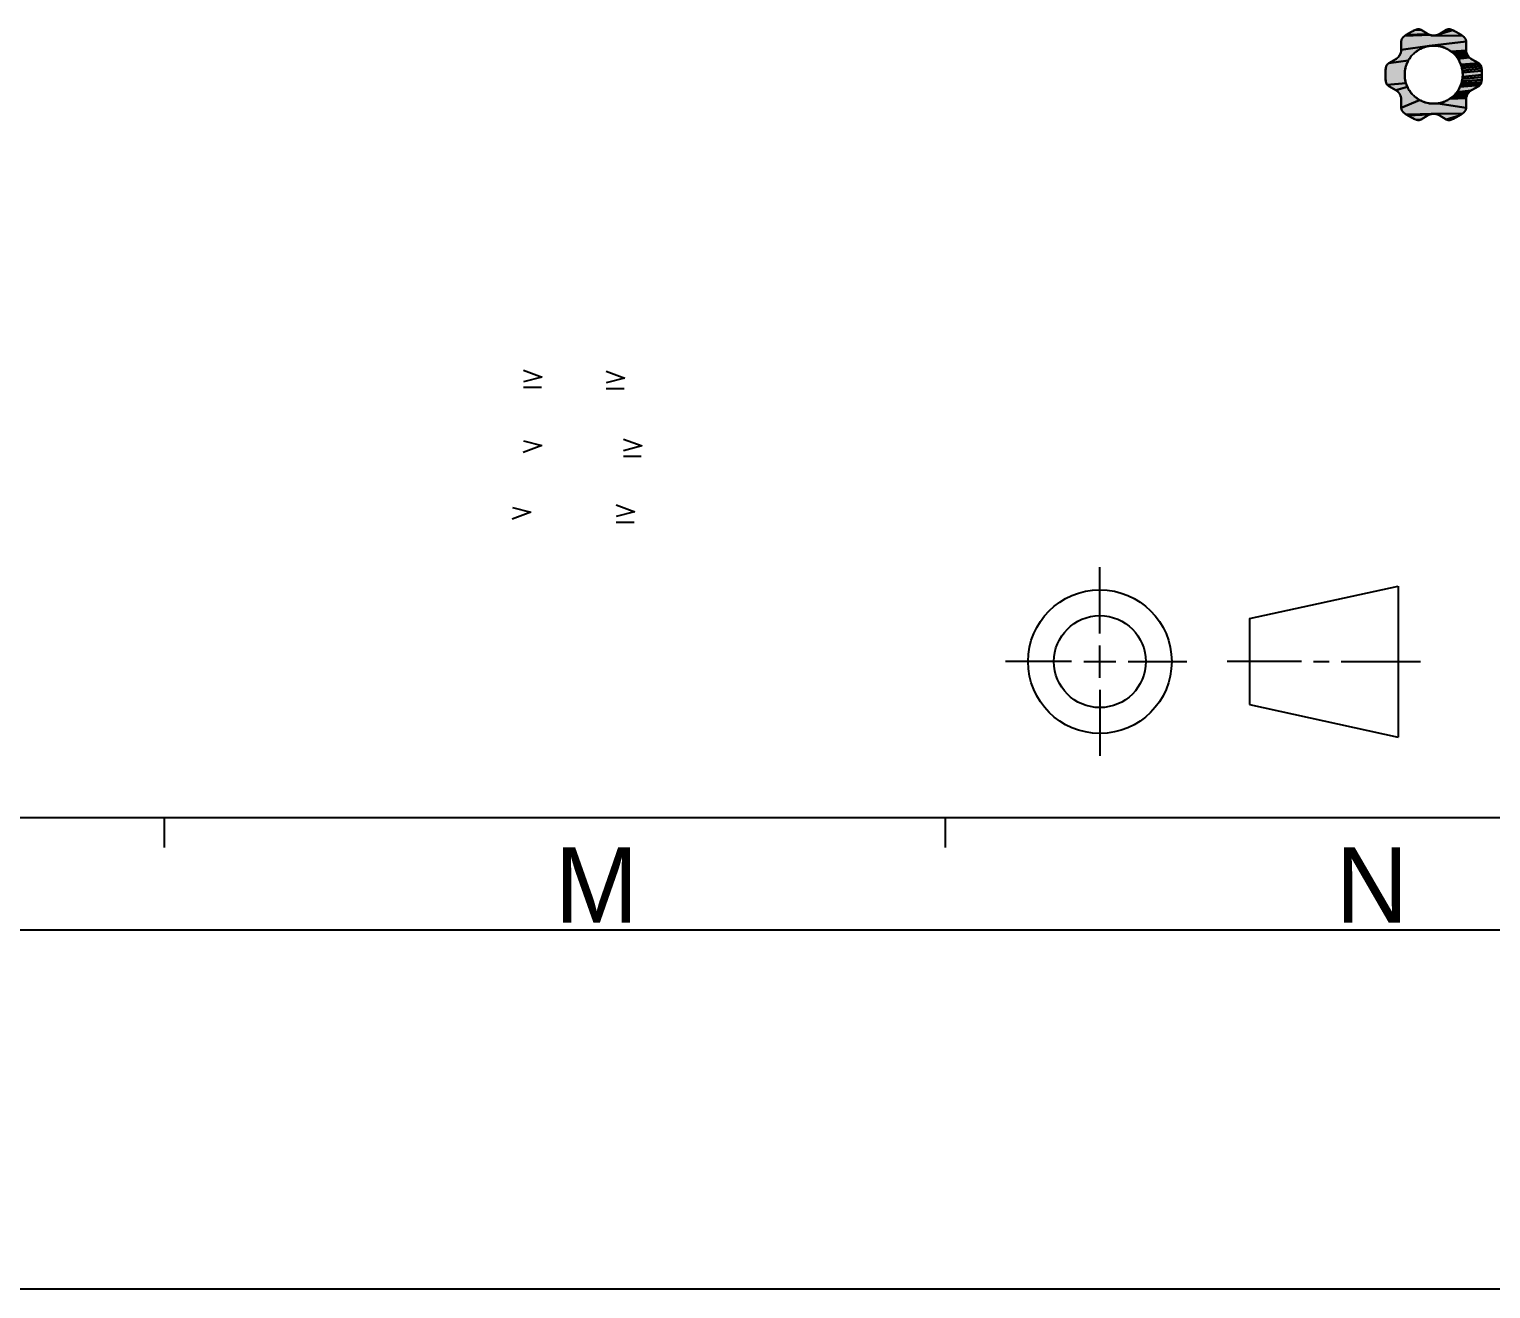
# Model space of a CAD drawing. Header units: millimetres. Extents: x 0 to 841, y 0 to 594.
# Drawn here: x 640.9 to 738.2, y 0 to 83.9 of the extents above; entities that cross this region are included whole.
import ezdxf

# ---------------------------------------------------------------- set-up
doc = ezdxf.new("R2010")
doc.units = ezdxf.units.MM
doc.header["$LTSCALE"] = 46.255
doc.layers.get('0').update_dxf_attribs({"linetype": 'CONTINUOUS'})
doc.styles.add('TEXTSTYLE_2', font='txt')

# ---------------------------------------------------------------- blocks, each defined once
blk = doc.blocks.new('SYM301_BL0', base_point=(680.553, 51.625))
at = {"color": 7, "linetype": 'CONTINUOUS'}
for p, q in [((679.933, 52.197), (681.172, 51.735)), ((681.148, 51.735), (679.933, 51.419)), ((679.933, 51.054), (681.124, 51.054))]:
    blk.add_line(p, q, dxfattribs=at)
blk = doc.blocks.new('SYM301_BL1', base_point=(681.039, 56.014))
at = {"color": 7, "linetype": 'CONTINUOUS'}
for p, q in [((680.419, 56.585), (681.659, 56.124)), ((681.634, 56.124), (680.419, 55.808)), ((680.419, 55.443), (681.61, 55.443))]:
    blk.add_line(p, q, dxfattribs=at)
blk = doc.blocks.new('SYM301_BL2', base_point=(679.891, 60.525))
at = {"color": 7, "linetype": 'CONTINUOUS'}
for p, q in [((679.272, 61.096), (680.511, 60.634)), ((680.487, 60.634), (679.272, 60.318)), ((679.272, 59.954), (680.462, 59.954))]:
    blk.add_line(p, q, dxfattribs=at)
blk = doc.blocks.new('SYM301_BL3', base_point=(674.393, 60.602))
at = {"color": 7, "linetype": 'CONTINUOUS'}
for p, q in [((673.774, 61.173), (675.013, 60.711)), ((674.989, 60.711), (673.774, 60.395)), ((673.774, 60.031), (674.964, 60.031))]:
    blk.add_line(p, q, dxfattribs=at)
blk = doc.blocks.new('SYM001_BL4', base_point=(674.357, 56.083))
at = {"color": 7, "linetype": 'CONTINUOUS'}
for p, q in [((673.762, 56.472), (674.977, 56.156)), ((674.977, 56.156), (673.737, 55.694))]:
    blk.add_line(p, q, dxfattribs=at)
blk = doc.blocks.new('SYM001_BL5', base_point=(673.628, 51.636))
at = {"color": 7, "linetype": 'CONTINUOUS'}
for p, q in [((674.248, 51.709), (673.008, 51.248)), ((673.033, 52.025), (674.248, 51.709))]:
    blk.add_line(p, q, dxfattribs=at)

msp = doc.modelspace()

# ---------------------------------------------------------------- hatches: boundary and pattern name
at = {"linetype": 'CONTINUOUS'}
for points in [[(733.535, 83.822), (734.011, 83.548), (732.549, 83.495), (732.653, 83.564), (732.761, 83.629), (732.87, 83.69), (732.983, 83.746), (733.097, 83.799), (733.495, 83.842), (733.515, 83.833)], [(733.323, 83.871), (733.344, 83.872), (733.366, 83.871), (733.388, 83.87), (733.41, 83.867), (733.432, 83.863), (733.453, 83.857), (733.474, 83.85), (733.495, 83.842), (733.097, 83.799), (733.215, 83.846), (733.236, 83.854), (733.257, 83.86), (733.279, 83.865), (733.301, 83.868)], [(736.087, 83.564), (736.192, 83.495), (736.293, 83.422), (734.37, 83.451), (734.417, 83.453), (734.463, 83.457), (734.51, 83.465), (734.555, 83.475), (734.6, 83.489), (734.645, 83.505), (734.688, 83.525), (734.73, 83.548), (735.643, 83.799), (735.758, 83.746), (735.871, 83.69), (735.98, 83.629)], [(735.396, 83.872), (735.418, 83.871), (735.44, 83.868), (735.462, 83.865), (735.484, 83.86), (735.505, 83.854), (735.526, 83.846), (735.643, 83.799), (734.73, 83.548), (735.206, 83.822), (735.226, 83.833), (735.246, 83.842), (735.267, 83.85), (735.288, 83.857), (735.309, 83.863), (735.331, 83.867), (735.353, 83.87), (735.374, 83.871)], [(733.435, 82.536), (733.319, 82.466), (733.208, 82.389), (733.104, 82.304), (733.005, 82.212), (732.913, 82.113), (732.828, 82.008), (732.75, 81.898), (732.681, 81.781), (731.376, 81.61), (731.851, 81.885), (731.889, 81.909), (731.926, 81.935), (731.96, 81.963), (731.993, 81.993), (732.024, 82.025), (732.052, 82.058), (732.079, 82.093), (732.103, 82.13), (732.125, 82.168), (732.145, 82.207), (732.162, 82.247), (732.177, 82.289), (732.189, 82.331), (732.198, 82.375), (732.205, 82.419), (732.209, 82.463), (732.211, 82.509), (734.085, 82.756), (733.947, 82.731), (733.813, 82.696), (733.682, 82.651), (733.556, 82.598)], [(734.37, 83.451), (736.293, 83.422), (736.392, 83.346), (736.409, 83.331), (736.425, 83.316), (736.439, 83.3), (736.453, 83.283), (736.466, 83.265), (736.478, 83.246), (736.489, 83.227), (736.498, 83.207), (736.506, 83.187), (736.513, 83.166), (736.519, 83.145), (736.524, 83.124), (736.527, 83.102), (736.529, 83.08), (736.53, 83.057), (734.085, 82.756), (732.211, 82.509), (732.211, 83.057), (732.212, 83.08), (732.214, 83.102), (732.217, 83.124), (732.221, 83.145), (732.227, 83.166), (732.234, 83.187), (732.243, 83.207), (732.252, 83.227), (732.263, 83.246), (732.275, 83.265), (732.288, 83.283), (732.301, 83.3), (732.316, 83.316), (732.332, 83.331), (732.349, 83.346), (732.448, 83.422), (734.141, 83.489), (734.186, 83.475), (734.231, 83.465), (734.277, 83.457), (734.324, 83.453)], [(734.096, 83.505), (734.141, 83.489), (732.448, 83.422), (732.549, 83.495), (734.011, 83.548), (734.053, 83.525)], [(734.371, 82.777), (734.226, 82.772), (734.085, 82.756), (736.53, 83.057), (736.53, 82.509), (736.531, 82.463), (735.533, 82.389), (735.422, 82.466), (735.306, 82.536), (735.185, 82.598), (735.059, 82.651), (734.928, 82.696), (734.794, 82.731), (734.656, 82.756), (734.515, 82.772)], [(732.619, 81.66), (732.565, 81.534), (732.521, 81.404), (732.486, 81.269), (732.46, 81.131), (732.445, 80.99), (732.439, 80.846), (732.445, 80.702), (732.46, 80.561), (732.486, 80.423), (732.521, 80.288), (731.275, 80.167), (731.261, 80.184), (731.249, 80.202), (731.238, 80.221), (731.228, 80.241), (731.219, 80.261), (731.211, 80.281), (731.204, 80.303), (731.199, 80.324), (731.195, 80.346), (731.183, 80.428), (731.173, 80.51), (731.166, 80.593), (731.16, 80.677), (731.157, 80.761), (731.156, 80.846), (731.157, 80.931), (731.16, 81.015), (731.166, 81.099), (731.173, 81.182), (731.183, 81.264), (731.195, 81.346), (731.199, 81.368), (731.204, 81.39), (731.211, 81.411), (731.219, 81.431), (731.228, 81.451), (731.238, 81.471), (731.249, 81.49), (731.261, 81.508), (731.275, 81.525), (731.289, 81.542), (731.305, 81.557), (731.321, 81.572), (731.338, 81.586), (731.356, 81.599), (731.376, 81.61), (732.681, 81.781)], [(736.536, 82.419), (736.543, 82.375), (735.637, 82.304), (735.533, 82.389), (736.531, 82.463)], [(736.552, 82.331), (736.564, 82.289), (735.736, 82.212), (735.637, 82.304), (736.543, 82.375)], [(736.579, 82.247), (736.596, 82.207), (735.828, 82.113), (735.736, 82.212), (736.564, 82.289)], [(736.638, 82.13), (736.662, 82.093), (735.913, 82.008), (735.828, 82.113), (736.596, 82.207), (736.616, 82.168)], [(736.717, 82.025), (736.748, 81.993), (735.991, 81.898), (735.913, 82.008), (736.662, 82.093), (736.688, 82.058)], [(736.852, 81.909), (736.89, 81.885), (737.366, 81.61), (736.175, 81.534), (736.122, 81.66), (736.06, 81.781), (735.991, 81.898), (736.748, 81.993), (736.78, 81.963), (736.815, 81.935)], [(737.452, 81.542), (737.466, 81.525), (736.22, 81.404), (736.175, 81.534), (737.366, 81.61), (737.385, 81.599), (737.403, 81.586), (737.42, 81.572), (737.436, 81.557)], [(737.53, 81.411), (737.537, 81.39), (736.255, 81.269), (736.22, 81.404), (737.466, 81.525), (737.48, 81.508), (737.492, 81.49), (737.503, 81.471), (737.513, 81.451), (737.522, 81.431)], [(737.546, 81.346), (737.558, 81.264), (736.281, 81.131), (736.255, 81.269), (737.537, 81.39), (737.542, 81.368)], [(737.568, 81.182), (737.575, 81.099), (736.296, 80.99), (736.281, 81.131), (737.558, 81.264)], [(737.584, 80.761), (737.581, 80.677), (736.281, 80.561), (736.296, 80.702), (737.585, 80.846)], [(737.581, 81.015), (737.584, 80.931), (737.585, 80.846), (736.296, 80.702), (736.302, 80.846), (736.296, 80.99), (737.575, 81.099)], [(732.521, 80.288), (732.565, 80.158), (732.619, 80.032), (731.851, 79.807), (731.376, 80.082), (731.356, 80.093), (731.338, 80.106), (731.321, 80.12), (731.305, 80.135), (731.289, 80.15), (731.275, 80.167)], [(732.681, 79.911), (732.75, 79.794), (732.828, 79.684), (732.913, 79.579), (733.005, 79.48), (733.104, 79.388), (733.208, 79.304), (733.319, 79.226), (733.435, 79.156), (732.211, 78.635), (732.211, 79.184), (732.209, 79.232), (732.205, 79.279), (732.197, 79.326), (732.186, 79.371), (732.172, 79.416), (732.156, 79.46), (732.136, 79.502), (732.114, 79.544), (732.09, 79.583), (732.063, 79.621), (732.033, 79.657), (732.001, 79.692), (731.967, 79.724), (731.93, 79.754), (731.892, 79.782), (731.851, 79.807), (732.619, 80.032)], [(737.366, 80.082), (736.89, 79.807), (736.849, 79.782), (735.913, 79.684), (735.991, 79.794), (736.06, 79.911), (736.122, 80.032), (737.452, 80.15), (737.436, 80.135), (737.42, 80.12), (737.403, 80.106), (737.385, 80.093)], [(737.466, 80.167), (737.452, 80.15), (736.122, 80.032), (736.175, 80.158), (737.53, 80.281), (737.522, 80.261), (737.513, 80.241), (737.503, 80.221), (737.492, 80.202), (737.48, 80.184)], [(737.537, 80.303), (737.53, 80.281), (736.175, 80.158), (736.22, 80.288), (737.546, 80.346), (737.542, 80.324)], [(737.558, 80.428), (737.546, 80.346), (736.22, 80.288), (736.255, 80.423), (737.568, 80.51)], [(737.575, 80.593), (737.568, 80.51), (736.255, 80.423), (736.281, 80.561), (737.581, 80.677)], [(734.371, 78.915), (734.515, 78.92), (734.656, 78.936), (736.53, 78.635), (736.529, 78.613), (736.527, 78.59), (736.524, 78.569), (736.519, 78.547), (736.513, 78.526), (736.506, 78.505), (736.498, 78.485), (736.489, 78.465), (736.478, 78.446), (736.466, 78.427), (736.453, 78.41), (736.439, 78.393), (736.425, 78.376), (736.409, 78.361), (736.392, 78.346), (736.293, 78.27), (734.51, 78.227), (734.463, 78.235), (734.417, 78.24), (734.37, 78.241), (732.549, 78.197), (732.448, 78.27), (732.349, 78.346), (732.332, 78.361), (732.316, 78.376), (732.301, 78.393), (732.288, 78.41), (732.275, 78.427), (732.263, 78.446), (732.252, 78.465), (732.243, 78.485), (732.234, 78.505), (732.227, 78.526), (732.221, 78.547), (732.217, 78.569), (732.214, 78.59), (732.212, 78.613), (732.211, 78.635), (733.435, 79.156), (733.556, 79.094), (733.682, 79.041), (733.813, 78.996), (733.947, 78.961), (734.085, 78.936), (734.226, 78.92)], [(736.532, 79.232), (736.53, 79.184), (736.53, 78.635), (734.656, 78.936), (734.794, 78.961), (734.928, 78.996), (735.059, 79.041), (735.185, 79.094), (735.306, 79.156), (735.422, 79.226), (736.536, 79.279)], [(736.544, 79.326), (736.536, 79.279), (735.422, 79.226), (735.533, 79.304), (736.555, 79.371)], [(736.569, 79.416), (736.555, 79.371), (735.533, 79.304), (735.637, 79.388), (736.585, 79.46)], [(736.604, 79.502), (736.585, 79.46), (735.637, 79.388), (735.736, 79.48), (736.626, 79.544)], [(736.651, 79.583), (736.626, 79.544), (735.736, 79.48), (735.828, 79.579), (736.708, 79.657), (736.678, 79.621)], [(736.74, 79.692), (736.708, 79.657), (735.828, 79.579), (735.913, 79.684), (736.849, 79.782), (736.811, 79.754), (736.774, 79.724)], [(734.141, 78.203), (734.096, 78.187), (732.653, 78.128), (732.549, 78.197), (734.37, 78.241), (734.324, 78.24), (734.277, 78.235), (734.231, 78.227), (734.186, 78.217)], [(734.011, 78.145), (733.535, 77.87), (733.215, 77.846), (733.097, 77.893), (732.983, 77.946), (732.87, 78.002), (732.761, 78.063), (732.653, 78.128), (734.096, 78.187), (734.053, 78.167)], [(733.495, 77.85), (733.474, 77.842), (733.453, 77.835), (733.432, 77.829), (733.41, 77.825), (733.388, 77.822), (733.366, 77.821), (733.344, 77.82), (733.323, 77.821), (733.301, 77.824), (733.279, 77.827), (733.257, 77.832), (733.236, 77.838), (733.215, 77.846), (733.535, 77.87), (733.515, 77.859)], [(734.51, 78.227), (736.293, 78.27), (736.192, 78.197), (736.087, 78.128), (735.206, 77.87), (734.73, 78.145), (734.688, 78.167), (734.645, 78.187), (734.6, 78.203), (734.555, 78.217)], [(735.643, 77.893), (735.526, 77.846), (735.505, 77.838), (735.484, 77.832), (735.462, 77.827), (735.44, 77.824), (735.418, 77.821), (735.396, 77.82), (735.374, 77.821), (735.353, 77.822), (735.331, 77.825), (735.309, 77.829), (735.288, 77.835), (735.267, 77.842), (735.246, 77.85), (735.226, 77.859), (735.206, 77.87), (736.087, 78.128), (735.98, 78.063), (735.871, 78.002), (735.758, 77.946)]]:
    msp.add_hatch(color=7, dxfattribs=at).paths.add_polyline_path(points)

# ---------------------------------------------------------------- linework, layer by layer
at = {"color": 7, "linetype": 'CONTINUOUS'}
for p, q in [((734.011, 83.548), (733.535, 83.822)), ((735.206, 83.822), (734.73, 83.548)), ((732.211, 83.057), (732.211, 82.509)), ((736.53, 82.509), (736.53, 83.057)), ((731.851, 81.885), (731.376, 81.61)), ((737.366, 81.61), (736.89, 81.885)), ((731.376, 80.082), (731.851, 79.807)), ((736.89, 79.807), (737.366, 80.082)), ((732.211, 79.184), (732.211, 78.635)), ((736.53, 78.635), (736.53, 79.184)), ((733.535, 77.87), (734.011, 78.145)), ((734.73, 78.145), (735.206, 77.87)), ((712.144, 43.643), (712.144, 48.043)), ((722.116, 44.628), (731.995, 46.785)), ((731.995, 46.785), (731.995, 36.738)), ((722.116, 44.628), (722.116, 38.895)), ((712.144, 40.692), (712.144, 42.831)), ((710.263, 41.762), (705.863, 41.762)), ((711.075, 41.762), (713.214, 41.762)), ((714.025, 41.762), (717.926, 41.762)), ((725.579, 41.762), (720.616, 41.762)), ((726.376, 41.762), (727.405, 41.762)), ((728.202, 41.762), (733.495, 41.762)), ((712.144, 39.88), (712.144, 35.48)), ((722.116, 38.895), (731.995, 36.738)), ((25.842, 31.385), (809.342, 31.385)), ((649.842, 31.385), (649.842, 29.385)), ((701.842, 31.385), (701.842, 29.385)), ((819.342, 23.885), (16.342, 23.885)), ((0, 0), (841, 0))]:
    msp.add_line(p, q, dxfattribs=at)
for points in [[(733.215, 83.846), (733.181, 83.833), (733.147, 83.82), (733.114, 83.806), (733.081, 83.791), (733.048, 83.777), (733.015, 83.762), (732.983, 83.746), (732.95, 83.731), (732.918, 83.715), (732.886, 83.698), (732.854, 83.681), (732.823, 83.664), (732.792, 83.647), (732.761, 83.629), (732.73, 83.611), (732.699, 83.592), (732.669, 83.574), (732.638, 83.555), (732.608, 83.535), (732.579, 83.515), (732.549, 83.495), (732.52, 83.475), (732.491, 83.454), (732.462, 83.433), (732.434, 83.412), (732.405, 83.39), (732.377, 83.368), (732.349, 83.346)], [(733.535, 83.822), (734.011, 83.548), (732.549, 83.495), (732.653, 83.564), (732.761, 83.629), (732.87, 83.69), (732.983, 83.746), (733.097, 83.799), (733.495, 83.842), (733.515, 83.833), (733.535, 83.822)], [(733.323, 83.871), (733.344, 83.872), (733.366, 83.871), (733.388, 83.87), (733.41, 83.867), (733.432, 83.863), (733.453, 83.857), (733.474, 83.85), (733.495, 83.842), (733.097, 83.799), (733.215, 83.846), (733.236, 83.854), (733.257, 83.86), (733.279, 83.865), (733.301, 83.868), (733.323, 83.871)], [(733.535, 83.822), (733.529, 83.826), (733.522, 83.829), (733.516, 83.832), (733.51, 83.835), (733.504, 83.838), (733.497, 83.841), (733.491, 83.844), (733.484, 83.846), (733.478, 83.849), (733.471, 83.851), (733.465, 83.853), (733.458, 83.855), (733.452, 83.857), (733.445, 83.859), (733.438, 83.861), (733.432, 83.863), (733.425, 83.864), (733.418, 83.865), (733.411, 83.867), (733.405, 83.868), (733.398, 83.869), (733.391, 83.869), (733.384, 83.87), (733.377, 83.871), (733.371, 83.871), (733.364, 83.871), (733.357, 83.872), (733.35, 83.872), (733.343, 83.872), (733.336, 83.871), (733.329, 83.871), (733.323, 83.871), (733.316, 83.87), (733.309, 83.869), (733.302, 83.869), (733.295, 83.868), (733.288, 83.867), (733.282, 83.865), (733.275, 83.864), (733.268, 83.863), (733.261, 83.861), (733.254, 83.859), (733.248, 83.858), (733.241, 83.856), (733.234, 83.853), (733.228, 83.851), (733.221, 83.849), (733.215, 83.846)], [(736.087, 83.564), (736.192, 83.495), (736.293, 83.422), (734.37, 83.451), (734.417, 83.453), (734.463, 83.457), (734.51, 83.465), (734.555, 83.475), (734.6, 83.489), (734.645, 83.505), (734.688, 83.525), (734.73, 83.548), (735.643, 83.799), (735.758, 83.746), (735.871, 83.69), (735.98, 83.629), (736.087, 83.564)], [(735.396, 83.872), (735.418, 83.871), (735.44, 83.868), (735.462, 83.865), (735.484, 83.86), (735.505, 83.854), (735.526, 83.846), (735.643, 83.799), (734.73, 83.548), (735.206, 83.822), (735.226, 83.833), (735.246, 83.842), (735.267, 83.85), (735.288, 83.857), (735.309, 83.863), (735.331, 83.867), (735.353, 83.87), (735.374, 83.871), (735.396, 83.872)], [(735.526, 83.846), (735.52, 83.849), (735.513, 83.851), (735.506, 83.853), (735.5, 83.856), (735.493, 83.858), (735.486, 83.859), (735.48, 83.861), (735.473, 83.863), (735.466, 83.864), (735.459, 83.865), (735.452, 83.867), (735.446, 83.868), (735.439, 83.869), (735.432, 83.869), (735.425, 83.87), (735.418, 83.871), (735.411, 83.871), (735.405, 83.871), (735.398, 83.872), (735.391, 83.872), (735.384, 83.872), (735.377, 83.871), (735.37, 83.871), (735.363, 83.871), (735.357, 83.87), (735.35, 83.869), (735.343, 83.869), (735.336, 83.868), (735.329, 83.867), (735.323, 83.865), (735.316, 83.864), (735.309, 83.863), (735.303, 83.861), (735.296, 83.859), (735.289, 83.857), (735.283, 83.855), (735.276, 83.853), (735.27, 83.851), (735.263, 83.849), (735.257, 83.846), (735.25, 83.844), (735.244, 83.841), (735.237, 83.838), (735.231, 83.835), (735.225, 83.832), (735.219, 83.829), (735.213, 83.826), (735.206, 83.822)], [(736.392, 83.346), (736.364, 83.368), (736.336, 83.39), (736.307, 83.412), (736.279, 83.433), (736.25, 83.454), (736.221, 83.475), (736.192, 83.495), (736.162, 83.515), (736.132, 83.535), (736.102, 83.555), (736.072, 83.574), (736.042, 83.592), (736.011, 83.611), (735.98, 83.629), (735.949, 83.647), (735.918, 83.664), (735.886, 83.681), (735.855, 83.698), (735.823, 83.715), (735.791, 83.731), (735.758, 83.746), (735.726, 83.762), (735.693, 83.777), (735.66, 83.791), (735.627, 83.806), (735.593, 83.82), (735.56, 83.833), (735.526, 83.846)], [(733.435, 82.536), (733.319, 82.466), (733.208, 82.389), (733.104, 82.304), (733.005, 82.212), (732.913, 82.113), (732.828, 82.008), (732.75, 81.898), (732.681, 81.781), (731.376, 81.61), (731.851, 81.885), (731.889, 81.909), (731.926, 81.935), (731.96, 81.963), (731.993, 81.993), (732.024, 82.025), (732.052, 82.058), (732.079, 82.093), (732.103, 82.13), (732.125, 82.168), (732.145, 82.207), (732.162, 82.247), (732.177, 82.289), (732.189, 82.331), (732.198, 82.375), (732.205, 82.419), (732.209, 82.463), (732.211, 82.509), (734.085, 82.756), (733.947, 82.731), (733.813, 82.696), (733.682, 82.651), (733.556, 82.598), (733.435, 82.536)], [(734.37, 83.451), (736.293, 83.422), (736.392, 83.346), (736.409, 83.331), (736.425, 83.316), (736.439, 83.3), (736.453, 83.283), (736.466, 83.265), (736.478, 83.246), (736.489, 83.227), (736.498, 83.207), (736.506, 83.187), (736.513, 83.166), (736.519, 83.145), (736.524, 83.124), (736.527, 83.102), (736.529, 83.08), (736.53, 83.057), (734.085, 82.756), (732.211, 82.509), (732.211, 83.057), (732.212, 83.08), (732.214, 83.102), (732.217, 83.124), (732.221, 83.145), (732.227, 83.166), (732.234, 83.187), (732.243, 83.207), (732.252, 83.227), (732.263, 83.246), (732.275, 83.265), (732.288, 83.283), (732.301, 83.3), (732.316, 83.316), (732.332, 83.331), (732.349, 83.346), (732.448, 83.422), (734.141, 83.489), (734.186, 83.475), (734.231, 83.465), (734.277, 83.457), (734.324, 83.453), (734.37, 83.451)], [(732.349, 83.346), (732.344, 83.341), (732.339, 83.337), (732.334, 83.332), (732.328, 83.328), (732.323, 83.323), (732.318, 83.318), (732.314, 83.313), (732.309, 83.308), (732.304, 83.303), (732.3, 83.298), (732.295, 83.292), (732.291, 83.287), (732.287, 83.281), (732.283, 83.276), (732.279, 83.27), (732.275, 83.265), (732.271, 83.259), (732.267, 83.253), (732.264, 83.247), (732.26, 83.242), (732.257, 83.236), (732.254, 83.23), (732.25, 83.223), (732.247, 83.217), (732.244, 83.211), (732.242, 83.205), (732.239, 83.199), (732.236, 83.192), (732.234, 83.186), (732.232, 83.179), (732.229, 83.173), (732.227, 83.166), (732.225, 83.16), (732.224, 83.153), (732.222, 83.147), (732.22, 83.14), (732.219, 83.133), (732.217, 83.126), (732.216, 83.12), (732.215, 83.113), (732.214, 83.106), (732.213, 83.099), (732.212, 83.092), (732.212, 83.085), (732.211, 83.078), (732.211, 83.071), (732.211, 83.064), (732.211, 83.057)], [(732.439, 80.846), (732.44, 80.892), (732.441, 80.938), (732.444, 80.984), (732.448, 81.029), (732.453, 81.074), (732.458, 81.119), (732.465, 81.164), (732.473, 81.208), (732.482, 81.252), (732.492, 81.295), (732.502, 81.338), (732.514, 81.381), (732.527, 81.423), (732.54, 81.465), (732.555, 81.506), (732.57, 81.547), (732.587, 81.588), (732.604, 81.628), (732.622, 81.667), (732.641, 81.706), (732.661, 81.745), (732.681, 81.783), (732.703, 81.821), (732.725, 81.858), (732.748, 81.894), (732.772, 81.93), (732.797, 81.966), (732.822, 82), (732.848, 82.035), (732.875, 82.068), (732.903, 82.101), (732.931, 82.134), (732.96, 82.165), (732.99, 82.196), (733.02, 82.227), (733.051, 82.256), (733.083, 82.286), (733.115, 82.314), (733.148, 82.341), (733.182, 82.368), (733.216, 82.394), (733.251, 82.42), (733.286, 82.444), (733.322, 82.468), (733.359, 82.491), (733.396, 82.514), (733.433, 82.535), (733.472, 82.556), (733.51, 82.576), (733.549, 82.595), (733.589, 82.613), (733.629, 82.63), (733.669, 82.646), (733.71, 82.662), (733.752, 82.676), (733.794, 82.69), (733.836, 82.702), (733.879, 82.714), (733.922, 82.725), (733.965, 82.735), (734.009, 82.744), (734.053, 82.751), (734.097, 82.758), (734.142, 82.764), (734.187, 82.769), (734.233, 82.773), (734.278, 82.775), (734.324, 82.777), (734.371, 82.777)], [(734.096, 83.505), (734.141, 83.489), (732.448, 83.422), (732.549, 83.495), (734.011, 83.548), (734.053, 83.525), (734.096, 83.505)], [(734.73, 83.548), (734.718, 83.541), (734.705, 83.534), (734.692, 83.527), (734.679, 83.521), (734.666, 83.515), (734.653, 83.509), (734.64, 83.503), (734.626, 83.498), (734.613, 83.493), (734.599, 83.489), (734.586, 83.484), (734.572, 83.48), (734.559, 83.476), (734.545, 83.473), (734.531, 83.469), (734.517, 83.466), (734.503, 83.464), (734.49, 83.461), (734.476, 83.459), (734.462, 83.457), (734.448, 83.455), (734.434, 83.454), (734.42, 83.453), (734.406, 83.452), (734.392, 83.451), (734.377, 83.451), (734.363, 83.451), (734.349, 83.451), (734.335, 83.452), (734.321, 83.453), (734.307, 83.454), (734.293, 83.455), (734.279, 83.457), (734.265, 83.459), (734.251, 83.461), (734.237, 83.464), (734.224, 83.466), (734.21, 83.469), (734.196, 83.473), (734.182, 83.476), (734.169, 83.48), (734.155, 83.484), (734.141, 83.489), (734.128, 83.493), (734.115, 83.498), (734.101, 83.503), (734.088, 83.509), (734.075, 83.515), (734.062, 83.521), (734.049, 83.527), (734.036, 83.534), (734.023, 83.541), (734.011, 83.548)], [(734.371, 82.777), (734.226, 82.772), (734.085, 82.756), (736.53, 83.057), (736.53, 82.509), (736.531, 82.463), (735.533, 82.389), (735.422, 82.466), (735.306, 82.536), (735.185, 82.598), (735.059, 82.651), (734.928, 82.696), (734.794, 82.731), (734.656, 82.756), (734.515, 82.772), (734.371, 82.777)], [(734.371, 82.777), (734.417, 82.777), (734.463, 82.775), (734.508, 82.773), (734.554, 82.769), (734.599, 82.764), (734.644, 82.758), (734.688, 82.751), (734.732, 82.744), (734.776, 82.735), (734.82, 82.725), (734.863, 82.714), (734.905, 82.702), (734.947, 82.69), (734.989, 82.676), (735.031, 82.662), (735.072, 82.646), (735.112, 82.63), (735.152, 82.613), (735.192, 82.595), (735.231, 82.576), (735.27, 82.556), (735.308, 82.535), (735.345, 82.514), (735.382, 82.491), (735.419, 82.468), (735.455, 82.444), (735.49, 82.42), (735.525, 82.394), (735.559, 82.368), (735.593, 82.341), (735.626, 82.314), (735.658, 82.286), (735.69, 82.256), (735.721, 82.227), (735.751, 82.196), (735.781, 82.165), (735.81, 82.134), (735.838, 82.101), (735.866, 82.068), (735.893, 82.035), (735.919, 82), (735.944, 81.966), (735.969, 81.93), (735.993, 81.894), (736.016, 81.858), (736.038, 81.821), (736.059, 81.783), (736.08, 81.745), (736.1, 81.706), (736.119, 81.667), (736.137, 81.628), (736.154, 81.588), (736.17, 81.547), (736.186, 81.506), (736.2, 81.465), (736.214, 81.423), (736.227, 81.381), (736.238, 81.338), (736.249, 81.295), (736.259, 81.252), (736.268, 81.208), (736.276, 81.164), (736.282, 81.119), (736.288, 81.074), (736.293, 81.029), (736.297, 80.984), (736.299, 80.938), (736.301, 80.892), (736.302, 80.846)], [(736.53, 83.057), (736.53, 83.064), (736.53, 83.071), (736.529, 83.078), (736.529, 83.085), (736.528, 83.092), (736.528, 83.099), (736.527, 83.106), (736.526, 83.113), (736.525, 83.12), (736.523, 83.126), (736.522, 83.133), (736.521, 83.14), (736.519, 83.147), (736.517, 83.153), (736.515, 83.16), (736.513, 83.166), (736.511, 83.173), (736.509, 83.179), (736.507, 83.186), (736.504, 83.192), (736.502, 83.199), (736.499, 83.205), (736.496, 83.211), (736.494, 83.217), (736.49, 83.223), (736.487, 83.23), (736.484, 83.236), (736.481, 83.242), (736.477, 83.247), (736.474, 83.253), (736.47, 83.259), (736.466, 83.265), (736.462, 83.27), (736.458, 83.276), (736.454, 83.281), (736.45, 83.287), (736.446, 83.292), (736.441, 83.298), (736.437, 83.303), (736.432, 83.308), (736.427, 83.313), (736.423, 83.318), (736.418, 83.323), (736.413, 83.328), (736.408, 83.332), (736.402, 83.337), (736.397, 83.341), (736.392, 83.346)], [(732.619, 81.66), (732.565, 81.534), (732.521, 81.404), (732.486, 81.269), (732.46, 81.131), (732.445, 80.99), (732.439, 80.846), (732.445, 80.702), (732.46, 80.561), (732.486, 80.423), (732.521, 80.288), (731.275, 80.167), (731.261, 80.184), (731.249, 80.202), (731.238, 80.221), (731.228, 80.241), (731.219, 80.261), (731.211, 80.281), (731.204, 80.303), (731.199, 80.324), (731.195, 80.346), (731.183, 80.428), (731.173, 80.51), (731.166, 80.593), (731.16, 80.677), (731.157, 80.761), (731.156, 80.846), (731.157, 80.931), (731.16, 81.015), (731.166, 81.099), (731.173, 81.182), (731.183, 81.264), (731.195, 81.346), (731.199, 81.368), (731.204, 81.39), (731.211, 81.411), (731.219, 81.431), (731.228, 81.451), (731.238, 81.471), (731.249, 81.49), (731.261, 81.508), (731.275, 81.525), (731.289, 81.542), (731.305, 81.557), (731.321, 81.572), (731.338, 81.586), (731.356, 81.599), (731.376, 81.61), (732.681, 81.781), (732.619, 81.66)], [(732.211, 82.509), (732.211, 82.494), (732.21, 82.48), (732.21, 82.465), (732.209, 82.451), (732.207, 82.436), (732.206, 82.422), (732.204, 82.408), (732.202, 82.394), (732.199, 82.38), (732.197, 82.366), (732.194, 82.352), (732.19, 82.338), (732.187, 82.324), (732.183, 82.31), (732.179, 82.297), (732.175, 82.283), (732.17, 82.27), (732.165, 82.257), (732.16, 82.244), (732.155, 82.231), (732.149, 82.218), (732.144, 82.205), (732.138, 82.192), (732.131, 82.179), (732.125, 82.167), (732.118, 82.155), (732.111, 82.143), (732.104, 82.13), (732.096, 82.119), (732.088, 82.107), (732.08, 82.095), (732.072, 82.084), (732.064, 82.072), (732.055, 82.061), (732.046, 82.05), (732.037, 82.04), (732.028, 82.029), (732.018, 82.018), (732.009, 82.008), (731.999, 81.998), (731.988, 81.988), (731.978, 81.978), (731.967, 81.969), (731.957, 81.96), (731.946, 81.951), (731.935, 81.942), (731.923, 81.933), (731.912, 81.924), (731.9, 81.916), (731.888, 81.908), (731.876, 81.9), (731.863, 81.893), (731.851, 81.885)], [(736.536, 82.419), (736.543, 82.375), (735.637, 82.304), (735.533, 82.389), (736.531, 82.463), (736.536, 82.419)], [(736.552, 82.331), (736.564, 82.289), (735.736, 82.212), (735.637, 82.304), (736.543, 82.375), (736.552, 82.331)], [(736.579, 82.247), (736.596, 82.207), (735.828, 82.113), (735.736, 82.212), (736.564, 82.289), (736.579, 82.247)], [(736.638, 82.13), (736.662, 82.093), (735.913, 82.008), (735.828, 82.113), (736.596, 82.207), (736.616, 82.168), (736.638, 82.13)], [(736.717, 82.025), (736.748, 81.993), (735.991, 81.898), (735.913, 82.008), (736.662, 82.093), (736.688, 82.058), (736.717, 82.025)], [(736.852, 81.909), (736.89, 81.885), (737.366, 81.61), (736.175, 81.534), (736.122, 81.66), (736.06, 81.781), (735.991, 81.898), (736.748, 81.993), (736.78, 81.963), (736.815, 81.935), (736.852, 81.909)], [(736.89, 81.885), (736.877, 81.893), (736.865, 81.9), (736.853, 81.908), (736.841, 81.916), (736.829, 81.924), (736.818, 81.933), (736.806, 81.942), (736.795, 81.951), (736.784, 81.96), (736.773, 81.969), (736.763, 81.978), (736.752, 81.988), (736.742, 81.998), (736.732, 82.008), (736.723, 82.018), (736.713, 82.029), (736.704, 82.04), (736.695, 82.05), (736.686, 82.061), (736.677, 82.072), (736.669, 82.084), (736.661, 82.095), (736.653, 82.107), (736.645, 82.119), (736.637, 82.13), (736.63, 82.143), (736.623, 82.155), (736.616, 82.167), (736.61, 82.179), (736.603, 82.192), (736.597, 82.205), (736.591, 82.218), (736.586, 82.231), (736.581, 82.244), (736.575, 82.257), (736.571, 82.27), (736.566, 82.283), (736.562, 82.297), (736.558, 82.31), (736.554, 82.324), (736.551, 82.338), (736.547, 82.352), (736.544, 82.366), (736.542, 82.38), (736.539, 82.394), (736.537, 82.408), (736.535, 82.422), (736.534, 82.436), (736.532, 82.451), (736.531, 82.465), (736.531, 82.48), (736.53, 82.494), (736.53, 82.509)], [(731.195, 81.346), (731.191, 81.32), (731.187, 81.294), (731.183, 81.269), (731.18, 81.243), (731.177, 81.217), (731.174, 81.19), (731.171, 81.164), (731.169, 81.138), (731.167, 81.112), (731.165, 81.086), (731.163, 81.059), (731.161, 81.033), (731.16, 81.006), (731.159, 80.98), (731.158, 80.953), (731.157, 80.926), (731.156, 80.9), (731.156, 80.873), (731.156, 80.846)], [(731.156, 80.846), (731.156, 80.819), (731.156, 80.792), (731.157, 80.766), (731.158, 80.739), (731.159, 80.712), (731.16, 80.686), (731.161, 80.659), (731.163, 80.633), (731.165, 80.607), (731.167, 80.58), (731.169, 80.554), (731.171, 80.528), (731.174, 80.502), (731.177, 80.476), (731.18, 80.45), (731.183, 80.424), (731.187, 80.398), (731.191, 80.372), (731.195, 80.346)], [(731.376, 81.61), (731.369, 81.607), (731.364, 81.603), (731.358, 81.599), (731.352, 81.596), (731.346, 81.592), (731.341, 81.588), (731.335, 81.583), (731.33, 81.579), (731.324, 81.575), (731.319, 81.57), (731.314, 81.566), (731.309, 81.561), (731.304, 81.556), (731.299, 81.551), (731.294, 81.547), (731.289, 81.542), (731.285, 81.537), (731.28, 81.531), (731.276, 81.526), (731.271, 81.521), (731.267, 81.515), (731.263, 81.51), (731.259, 81.504), (731.255, 81.499), (731.251, 81.493), (731.248, 81.487), (731.244, 81.482), (731.241, 81.476), (731.237, 81.47), (731.234, 81.464), (731.231, 81.458), (731.228, 81.451), (731.225, 81.445), (731.222, 81.439), (731.219, 81.433), (731.217, 81.426), (731.214, 81.42), (731.212, 81.413), (731.21, 81.407), (731.207, 81.4), (731.205, 81.394), (731.203, 81.387), (731.202, 81.38), (731.2, 81.374), (731.199, 81.367), (731.197, 81.36), (731.196, 81.353), (731.195, 81.346)], [(734.371, 78.915), (734.324, 78.915), (734.278, 78.917), (734.233, 78.92), (734.187, 78.923), (734.142, 78.928), (734.097, 78.934), (734.053, 78.941), (734.009, 78.949), (733.965, 78.957), (733.922, 78.967), (733.879, 78.978), (733.836, 78.99), (733.794, 79.002), (733.752, 79.016), (733.71, 79.031), (733.669, 79.046), (733.629, 79.062), (733.589, 79.08), (733.549, 79.098), (733.51, 79.117), (733.472, 79.136), (733.433, 79.157), (733.396, 79.178), (733.359, 79.201), (733.322, 79.224), (733.286, 79.248), (733.251, 79.272), (733.216, 79.298), (733.182, 79.324), (733.148, 79.351), (733.115, 79.378), (733.083, 79.407), (733.051, 79.436), (733.02, 79.465), (732.99, 79.496), (732.96, 79.527), (732.931, 79.559), (732.903, 79.591), (732.875, 79.624), (732.848, 79.657), (732.822, 79.692), (732.797, 79.726), (732.772, 79.762), (732.748, 79.798), (732.725, 79.834), (732.703, 79.871), (732.681, 79.909), (732.661, 79.947), (732.641, 79.986), (732.622, 80.025), (732.604, 80.064), (732.587, 80.104), (732.57, 80.145), (732.555, 80.186), (732.54, 80.227), (732.527, 80.269), (732.514, 80.311), (732.502, 80.354), (732.492, 80.397), (732.482, 80.44), (732.473, 80.484), (732.465, 80.528), (732.458, 80.573), (732.453, 80.618), (732.448, 80.663), (732.444, 80.708), (732.441, 80.754), (732.44, 80.8), (732.439, 80.846)], [(736.302, 80.846), (736.301, 80.8), (736.299, 80.754), (736.297, 80.708), (736.293, 80.663), (736.288, 80.618), (736.282, 80.573), (736.276, 80.528), (736.268, 80.484), (736.259, 80.44), (736.249, 80.397), (736.238, 80.354), (736.227, 80.311), (736.214, 80.269), (736.2, 80.227), (736.186, 80.186), (736.17, 80.145), (736.154, 80.104), (736.137, 80.064), (736.119, 80.025), (736.1, 79.986), (736.08, 79.947), (736.059, 79.909), (736.038, 79.871), (736.016, 79.834), (735.993, 79.798), (735.969, 79.762), (735.944, 79.726), (735.919, 79.692), (735.893, 79.657), (735.866, 79.624), (735.838, 79.591), (735.81, 79.559), (735.781, 79.527), (735.751, 79.496), (735.721, 79.465), (735.69, 79.436), (735.658, 79.407), (735.626, 79.378), (735.593, 79.351), (735.559, 79.324), (735.525, 79.298), (735.49, 79.272), (735.455, 79.248), (735.419, 79.224), (735.382, 79.201), (735.345, 79.178), (735.308, 79.157), (735.27, 79.136), (735.231, 79.117), (735.192, 79.098), (735.152, 79.08), (735.112, 79.062), (735.072, 79.046), (735.031, 79.031), (734.989, 79.016), (734.947, 79.002), (734.905, 78.99), (734.863, 78.978), (734.82, 78.967), (734.776, 78.957), (734.732, 78.949), (734.688, 78.941), (734.644, 78.934), (734.599, 78.928), (734.554, 78.923), (734.508, 78.92), (734.463, 78.917), (734.417, 78.915), (734.371, 78.915)], [(737.452, 81.542), (737.466, 81.525), (736.22, 81.404), (736.175, 81.534), (737.366, 81.61), (737.385, 81.599), (737.403, 81.586), (737.42, 81.572), (737.436, 81.557), (737.452, 81.542)], [(737.53, 81.411), (737.537, 81.39), (736.255, 81.269), (736.22, 81.404), (737.466, 81.525), (737.48, 81.508), (737.492, 81.49), (737.503, 81.471), (737.513, 81.451), (737.522, 81.431), (737.53, 81.411)], [(737.546, 81.346), (737.558, 81.264), (736.281, 81.131), (736.255, 81.269), (737.537, 81.39), (737.542, 81.368), (737.546, 81.346)], [(737.568, 81.182), (737.575, 81.099), (736.296, 80.99), (736.281, 81.131), (737.558, 81.264), (737.568, 81.182)], [(737.584, 80.761), (737.581, 80.677), (736.281, 80.561), (736.296, 80.702), (737.585, 80.846), (737.584, 80.761)], [(737.581, 81.015), (737.584, 80.931), (737.585, 80.846), (736.296, 80.702), (736.302, 80.846), (736.296, 80.99), (737.575, 81.099), (737.581, 81.015)], [(737.546, 81.346), (737.545, 81.353), (737.544, 81.36), (737.542, 81.367), (737.541, 81.374), (737.539, 81.38), (737.537, 81.387), (737.536, 81.394), (737.534, 81.4), (737.531, 81.407), (737.529, 81.413), (737.527, 81.42), (737.524, 81.426), (737.522, 81.433), (737.519, 81.439), (737.516, 81.445), (737.513, 81.451), (737.51, 81.458), (737.507, 81.464), (737.504, 81.47), (737.501, 81.476), (737.497, 81.482), (737.493, 81.487), (737.49, 81.493), (737.486, 81.499), (737.482, 81.504), (737.478, 81.51), (737.474, 81.515), (737.47, 81.521), (737.465, 81.526), (737.461, 81.531), (737.456, 81.537), (737.452, 81.542), (737.447, 81.547), (737.442, 81.551), (737.437, 81.556), (737.432, 81.561), (737.427, 81.566), (737.422, 81.57), (737.417, 81.575), (737.412, 81.579), (737.406, 81.583), (737.401, 81.588), (737.395, 81.592), (737.389, 81.596), (737.383, 81.599), (737.378, 81.603), (737.372, 81.607), (737.366, 81.61)], [(737.585, 80.846), (737.585, 80.873), (737.585, 80.9), (737.584, 80.926), (737.583, 80.953), (737.582, 80.98), (737.581, 81.006), (737.58, 81.033), (737.578, 81.059), (737.576, 81.086), (737.574, 81.112), (737.572, 81.138), (737.569, 81.164), (737.567, 81.19), (737.564, 81.217), (737.561, 81.243), (737.557, 81.269), (737.554, 81.294), (737.55, 81.32), (737.546, 81.346)], [(737.546, 80.346), (737.55, 80.372), (737.554, 80.398), (737.557, 80.424), (737.561, 80.45), (737.564, 80.476), (737.567, 80.502), (737.569, 80.528), (737.572, 80.554), (737.574, 80.58), (737.576, 80.607), (737.578, 80.633), (737.58, 80.659), (737.581, 80.686), (737.582, 80.712), (737.583, 80.739), (737.584, 80.766), (737.585, 80.792), (737.585, 80.819), (737.585, 80.846)], [(731.195, 80.346), (731.196, 80.339), (731.197, 80.332), (731.199, 80.326), (731.2, 80.319), (731.202, 80.312), (731.203, 80.305), (731.205, 80.299), (731.207, 80.292), (731.21, 80.285), (731.212, 80.279), (731.214, 80.272), (731.217, 80.266), (731.219, 80.26), (731.222, 80.253), (731.225, 80.247), (731.228, 80.241), (731.231, 80.235), (731.234, 80.228), (731.237, 80.222), (731.241, 80.216), (731.244, 80.211), (731.248, 80.205), (731.251, 80.199), (731.255, 80.193), (731.259, 80.188), (731.263, 80.182), (731.267, 80.177), (731.271, 80.171), (731.276, 80.166), (731.28, 80.161), (731.285, 80.156), (731.289, 80.15), (731.294, 80.145), (731.299, 80.141), (731.304, 80.136), (731.309, 80.131), (731.314, 80.126), (731.319, 80.122), (731.324, 80.117), (731.33, 80.113), (731.335, 80.109), (731.341, 80.105), (731.346, 80.1), (731.352, 80.096), (731.358, 80.093), (731.364, 80.089), (731.369, 80.085), (731.376, 80.082)], [(732.521, 80.288), (732.565, 80.158), (732.619, 80.032), (731.851, 79.807), (731.376, 80.082), (731.356, 80.093), (731.338, 80.106), (731.321, 80.12), (731.305, 80.135), (731.289, 80.15), (731.275, 80.167), (732.521, 80.288)], [(732.681, 79.911), (732.75, 79.794), (732.828, 79.684), (732.913, 79.579), (733.005, 79.48), (733.104, 79.388), (733.208, 79.304), (733.319, 79.226), (733.435, 79.156), (732.211, 78.635), (732.211, 79.184), (732.209, 79.232), (732.205, 79.279), (732.197, 79.326), (732.186, 79.371), (732.172, 79.416), (732.156, 79.46), (732.136, 79.502), (732.114, 79.544), (732.09, 79.583), (732.063, 79.621), (732.033, 79.657), (732.001, 79.692), (731.967, 79.724), (731.93, 79.754), (731.892, 79.782), (731.851, 79.807), (732.619, 80.032), (732.681, 79.911)], [(731.851, 79.807), (731.863, 79.8), (731.876, 79.792), (731.888, 79.784), (731.9, 79.776), (731.912, 79.768), (731.923, 79.759), (731.935, 79.751), (731.946, 79.742), (731.957, 79.733), (731.967, 79.723), (731.978, 79.714), (731.988, 79.704), (731.999, 79.694), (732.009, 79.684), (732.018, 79.674), (732.028, 79.663), (732.037, 79.653), (732.046, 79.642), (732.055, 79.631), (732.064, 79.62), (732.072, 79.608), (732.08, 79.597), (732.088, 79.585), (732.096, 79.574), (732.104, 79.562), (732.111, 79.55), (732.118, 79.537), (732.125, 79.525), (732.131, 79.513), (732.138, 79.5), (732.144, 79.487), (732.149, 79.475), (732.155, 79.462), (732.16, 79.449), (732.165, 79.435), (732.17, 79.422), (732.175, 79.409), (732.179, 79.395), (732.183, 79.382), (732.187, 79.368), (732.19, 79.354), (732.194, 79.34), (732.197, 79.327), (732.199, 79.313), (732.202, 79.298), (732.204, 79.284), (732.206, 79.27), (732.207, 79.256), (732.209, 79.241), (732.21, 79.227), (732.21, 79.213), (732.211, 79.198), (732.211, 79.184)], [(737.366, 80.082), (736.89, 79.807), (736.849, 79.782), (735.913, 79.684), (735.991, 79.794), (736.06, 79.911), (736.122, 80.032), (737.452, 80.15), (737.436, 80.135), (737.42, 80.12), (737.403, 80.106), (737.385, 80.093), (737.366, 80.082)], [(737.466, 80.167), (737.452, 80.15), (736.122, 80.032), (736.175, 80.158), (737.53, 80.281), (737.522, 80.261), (737.513, 80.241), (737.503, 80.221), (737.492, 80.202), (737.48, 80.184), (737.466, 80.167)], [(737.537, 80.303), (737.53, 80.281), (736.175, 80.158), (736.22, 80.288), (737.546, 80.346), (737.542, 80.324), (737.537, 80.303)], [(737.558, 80.428), (737.546, 80.346), (736.22, 80.288), (736.255, 80.423), (737.568, 80.51), (737.558, 80.428)], [(737.575, 80.593), (737.568, 80.51), (736.255, 80.423), (736.281, 80.561), (737.581, 80.677), (737.575, 80.593)], [(736.53, 79.184), (736.53, 79.198), (736.531, 79.213), (736.531, 79.227), (736.532, 79.241), (736.534, 79.256), (736.535, 79.27), (736.537, 79.284), (736.539, 79.298), (736.542, 79.313), (736.544, 79.327), (736.547, 79.34), (736.551, 79.354), (736.554, 79.368), (736.558, 79.382), (736.562, 79.395), (736.566, 79.409), (736.571, 79.422), (736.575, 79.435), (736.581, 79.449), (736.586, 79.462), (736.591, 79.475), (736.597, 79.487), (736.603, 79.5), (736.61, 79.513), (736.616, 79.525), (736.623, 79.537), (736.63, 79.55), (736.637, 79.562), (736.645, 79.574), (736.653, 79.585), (736.661, 79.597), (736.669, 79.608), (736.677, 79.62), (736.686, 79.631), (736.695, 79.642), (736.704, 79.653), (736.713, 79.663), (736.723, 79.674), (736.732, 79.684), (736.742, 79.694), (736.752, 79.704), (736.763, 79.714), (736.773, 79.723), (736.784, 79.733), (736.795, 79.742), (736.806, 79.751), (736.818, 79.759), (736.829, 79.768), (736.841, 79.776), (736.853, 79.784), (736.865, 79.792), (736.877, 79.8), (736.89, 79.807)], [(737.366, 80.082), (737.372, 80.085), (737.377, 80.089), (737.383, 80.092), (737.389, 80.096), (737.394, 80.1), (737.4, 80.104), (737.405, 80.108), (737.411, 80.112), (737.416, 80.117), (737.421, 80.121), (737.426, 80.125), (737.431, 80.13), (737.436, 80.134), (737.441, 80.139), (737.446, 80.144), (737.45, 80.149), (737.455, 80.154), (737.459, 80.159), (737.464, 80.164), (737.468, 80.169), (737.472, 80.174), (737.476, 80.18), (737.48, 80.185), (737.484, 80.191), (737.488, 80.196), (737.491, 80.202), (737.495, 80.207), (737.499, 80.213), (737.502, 80.219), (737.505, 80.225), (737.508, 80.231), (737.511, 80.237), (737.514, 80.243), (737.517, 80.249), (737.52, 80.255), (737.522, 80.261), (737.525, 80.268), (737.527, 80.274), (737.53, 80.28), (737.532, 80.287), (737.534, 80.293), (737.536, 80.3), (737.538, 80.306), (737.539, 80.313), (737.541, 80.319), (737.542, 80.326), (737.544, 80.333), (737.545, 80.339), (737.546, 80.346)], [(734.371, 78.915), (734.515, 78.92), (734.656, 78.936), (736.53, 78.635), (736.529, 78.613), (736.527, 78.59), (736.524, 78.569), (736.519, 78.547), (736.513, 78.526), (736.506, 78.505), (736.498, 78.485), (736.489, 78.465), (736.478, 78.446), (736.466, 78.427), (736.453, 78.41), (736.439, 78.393), (736.425, 78.376), (736.409, 78.361), (736.392, 78.346), (736.293, 78.27), (734.51, 78.227), (734.463, 78.235), (734.417, 78.24), (734.37, 78.241), (732.549, 78.197), (732.448, 78.27), (732.349, 78.346), (732.332, 78.361), (732.316, 78.376), (732.301, 78.393), (732.288, 78.41), (732.275, 78.427), (732.263, 78.446), (732.252, 78.465), (732.243, 78.485), (732.234, 78.505), (732.227, 78.526), (732.221, 78.547), (732.217, 78.569), (732.214, 78.59), (732.212, 78.613), (732.211, 78.635), (733.435, 79.156), (733.556, 79.094), (733.682, 79.041), (733.813, 78.996), (733.947, 78.961), (734.085, 78.936), (734.226, 78.92), (734.371, 78.915)], [(736.532, 79.232), (736.53, 79.184), (736.53, 78.635), (734.656, 78.936), (734.794, 78.961), (734.928, 78.996), (735.059, 79.041), (735.185, 79.094), (735.306, 79.156), (735.422, 79.226), (736.536, 79.279), (736.532, 79.232)], [(736.544, 79.326), (736.536, 79.279), (735.422, 79.226), (735.533, 79.304), (736.555, 79.371), (736.544, 79.326)], [(736.569, 79.416), (736.555, 79.371), (735.533, 79.304), (735.637, 79.388), (736.585, 79.46), (736.569, 79.416)], [(736.604, 79.502), (736.585, 79.46), (735.637, 79.388), (735.736, 79.48), (736.626, 79.544), (736.604, 79.502)], [(736.651, 79.583), (736.626, 79.544), (735.736, 79.48), (735.828, 79.579), (736.708, 79.657), (736.678, 79.621), (736.651, 79.583)], [(736.74, 79.692), (736.708, 79.657), (735.828, 79.579), (735.913, 79.684), (736.849, 79.782), (736.811, 79.754), (736.774, 79.724), (736.74, 79.692)], [(732.211, 78.635), (732.211, 78.628), (732.211, 78.621), (732.211, 78.614), (732.212, 78.607), (732.212, 78.6), (732.213, 78.593), (732.214, 78.586), (732.215, 78.579), (732.216, 78.573), (732.217, 78.566), (732.219, 78.559), (732.22, 78.552), (732.222, 78.546), (732.224, 78.539), (732.225, 78.532), (732.227, 78.526), (732.229, 78.519), (732.232, 78.513), (732.234, 78.506), (732.236, 78.5), (732.239, 78.494), (732.242, 78.487), (732.244, 78.481), (732.247, 78.475), (732.25, 78.469), (732.254, 78.463), (732.257, 78.457), (732.26, 78.451), (732.264, 78.445), (732.267, 78.439), (732.271, 78.433), (732.275, 78.427), (732.279, 78.422), (732.283, 78.416), (732.287, 78.411), (732.291, 78.405), (732.295, 78.4), (732.3, 78.395), (732.304, 78.389), (732.309, 78.384), (732.314, 78.379), (732.318, 78.374), (732.323, 78.369), (732.328, 78.365), (732.334, 78.36), (732.339, 78.355), (732.344, 78.351), (732.349, 78.346)], [(732.349, 78.346), (732.377, 78.324), (732.405, 78.302), (732.434, 78.28), (732.462, 78.259), (732.491, 78.238), (732.52, 78.217), (732.549, 78.197), (732.579, 78.177), (732.608, 78.157), (732.638, 78.138), (732.669, 78.118), (732.699, 78.1), (732.73, 78.081), (732.761, 78.063), (732.792, 78.045), (732.823, 78.028), (732.854, 78.011), (732.886, 77.994), (732.918, 77.978), (732.95, 77.961), (732.983, 77.946), (733.015, 77.93), (733.048, 77.915), (733.081, 77.901), (733.114, 77.886), (733.147, 77.872), (733.181, 77.859), (733.215, 77.846)], [(734.141, 78.203), (734.096, 78.187), (732.653, 78.128), (732.549, 78.197), (734.37, 78.241), (734.324, 78.24), (734.277, 78.235), (734.231, 78.227), (734.186, 78.217), (734.141, 78.203)], [(734.011, 78.145), (733.535, 77.87), (733.215, 77.846), (733.097, 77.893), (732.983, 77.946), (732.87, 78.002), (732.761, 78.063), (732.653, 78.128), (734.096, 78.187), (734.053, 78.167), (734.011, 78.145)], [(733.495, 77.85), (733.474, 77.842), (733.453, 77.835), (733.432, 77.829), (733.41, 77.825), (733.388, 77.822), (733.366, 77.821), (733.344, 77.82), (733.323, 77.821), (733.301, 77.824), (733.279, 77.827), (733.257, 77.832), (733.236, 77.838), (733.215, 77.846), (733.535, 77.87), (733.515, 77.859), (733.495, 77.85)], [(733.215, 77.846), (733.221, 77.843), (733.228, 77.841), (733.234, 77.839), (733.241, 77.837), (733.248, 77.835), (733.254, 77.833), (733.261, 77.831), (733.268, 77.829), (733.275, 77.828), (733.282, 77.827), (733.288, 77.826), (733.295, 77.824), (733.302, 77.823), (733.309, 77.823), (733.316, 77.822), (733.323, 77.821), (733.329, 77.821), (733.336, 77.821), (733.343, 77.82), (733.35, 77.82), (733.357, 77.82), (733.364, 77.821), (733.371, 77.821), (733.377, 77.821), (733.384, 77.822), (733.391, 77.823), (733.398, 77.823), (733.405, 77.824), (733.411, 77.825), (733.418, 77.827), (733.425, 77.828), (733.432, 77.829), (733.438, 77.831), (733.445, 77.833), (733.452, 77.834), (733.458, 77.836), (733.465, 77.839), (733.471, 77.841), (733.478, 77.843), (733.484, 77.845), (733.491, 77.848), (733.497, 77.851), (733.504, 77.854), (733.51, 77.857), (733.516, 77.86), (733.522, 77.863), (733.529, 77.866), (733.535, 77.87)], [(734.011, 78.145), (734.023, 78.152), (734.036, 78.159), (734.049, 78.165), (734.062, 78.172), (734.075, 78.178), (734.088, 78.183), (734.101, 78.189), (734.115, 78.194), (734.128, 78.199), (734.141, 78.204), (734.155, 78.208), (734.169, 78.212), (734.182, 78.216), (734.196, 78.22), (734.21, 78.223), (734.224, 78.226), (734.237, 78.229), (734.251, 78.231), (734.265, 78.233), (734.279, 78.235), (734.293, 78.237), (734.307, 78.238), (734.321, 78.239), (734.335, 78.24), (734.349, 78.241), (734.363, 78.241), (734.377, 78.241), (734.392, 78.241), (734.406, 78.24), (734.42, 78.239), (734.434, 78.238), (734.448, 78.237), (734.462, 78.235), (734.476, 78.233), (734.49, 78.231), (734.503, 78.229), (734.517, 78.226), (734.531, 78.223), (734.545, 78.22), (734.559, 78.216), (734.572, 78.212), (734.586, 78.208), (734.599, 78.204), (734.613, 78.199), (734.626, 78.194), (734.64, 78.189), (734.653, 78.183), (734.666, 78.178), (734.679, 78.172), (734.692, 78.165), (734.705, 78.159), (734.718, 78.152), (734.73, 78.145)], [(734.51, 78.227), (736.293, 78.27), (736.192, 78.197), (736.087, 78.128), (735.206, 77.87), (734.73, 78.145), (734.688, 78.167), (734.645, 78.187), (734.6, 78.203), (734.555, 78.217), (734.51, 78.227)], [(735.643, 77.893), (735.526, 77.846), (735.505, 77.838), (735.484, 77.832), (735.462, 77.827), (735.44, 77.824), (735.418, 77.821), (735.396, 77.82), (735.374, 77.821), (735.353, 77.822), (735.331, 77.825), (735.309, 77.829), (735.288, 77.835), (735.267, 77.842), (735.246, 77.85), (735.226, 77.859), (735.206, 77.87), (736.087, 78.128), (735.98, 78.063), (735.871, 78.002), (735.758, 77.946), (735.643, 77.893)], [(735.206, 77.87), (735.213, 77.866), (735.219, 77.863), (735.225, 77.86), (735.231, 77.857), (735.237, 77.854), (735.244, 77.851), (735.25, 77.848), (735.257, 77.845), (735.263, 77.843), (735.27, 77.841), (735.276, 77.839), (735.283, 77.836), (735.289, 77.834), (735.296, 77.833), (735.303, 77.831), (735.309, 77.829), (735.316, 77.828), (735.323, 77.827), (735.329, 77.825), (735.336, 77.824), (735.343, 77.823), (735.35, 77.823), (735.357, 77.822), (735.363, 77.821), (735.37, 77.821), (735.377, 77.821), (735.384, 77.82), (735.391, 77.82), (735.398, 77.82), (735.405, 77.821), (735.411, 77.821), (735.418, 77.821), (735.425, 77.822), (735.432, 77.823), (735.439, 77.823), (735.446, 77.824), (735.452, 77.826), (735.459, 77.827), (735.466, 77.828), (735.473, 77.829), (735.48, 77.831), (735.486, 77.833), (735.493, 77.835), (735.5, 77.837), (735.506, 77.839), (735.513, 77.841), (735.52, 77.843), (735.526, 77.846)], [(735.526, 77.846), (735.56, 77.859), (735.593, 77.872), (735.627, 77.886), (735.66, 77.901), (735.693, 77.915), (735.726, 77.93), (735.758, 77.946), (735.791, 77.961), (735.823, 77.978), (735.855, 77.994), (735.886, 78.011), (735.918, 78.028), (735.949, 78.045), (735.98, 78.063), (736.011, 78.081), (736.042, 78.1), (736.072, 78.118), (736.102, 78.138), (736.132, 78.157), (736.162, 78.177), (736.192, 78.197), (736.221, 78.217), (736.25, 78.238), (736.279, 78.259), (736.307, 78.28), (736.336, 78.302), (736.364, 78.324), (736.392, 78.346)], [(736.392, 78.346), (736.397, 78.351), (736.402, 78.355), (736.408, 78.36), (736.413, 78.365), (736.418, 78.369), (736.423, 78.374), (736.427, 78.379), (736.432, 78.384), (736.437, 78.389), (736.441, 78.395), (736.446, 78.4), (736.45, 78.405), (736.454, 78.411), (736.458, 78.416), (736.462, 78.422), (736.466, 78.427), (736.47, 78.433), (736.474, 78.439), (736.477, 78.445), (736.481, 78.451), (736.484, 78.457), (736.487, 78.463), (736.49, 78.469), (736.494, 78.475), (736.496, 78.481), (736.499, 78.487), (736.502, 78.494), (736.504, 78.5), (736.507, 78.506), (736.509, 78.513), (736.511, 78.519), (736.513, 78.526), (736.515, 78.532), (736.517, 78.539), (736.519, 78.546), (736.521, 78.552), (736.522, 78.559), (736.523, 78.566), (736.525, 78.573), (736.526, 78.579), (736.527, 78.586), (736.528, 78.593), (736.528, 78.6), (736.529, 78.607), (736.529, 78.614), (736.53, 78.621), (736.53, 78.628), (736.53, 78.635)]]:
    msp.add_lwpolyline(points, dxfattribs=at)
for radius in [4.781, 3.061]:
    msp.add_circle((712.144, 41.762), radius, dxfattribs=at)

# ---------------------------------------------------------------- block references
for name, p in [('SYM301_BL3', (674.393, 60.602)), ('SYM301_BL2', (679.891, 60.525)), ('SYM001_BL4', (674.357, 56.083)), ('SYM301_BL1', (681.039, 56.014)), ('SYM001_BL5', (673.628, 51.636)), ('SYM301_BL0', (680.553, 51.625))]:
    msp.add_blockref(name, p, dxfattribs=at)

# ---------------------------------------------------------------- texts
at = {"color": 7, "linetype": 'CONTINUOUS', "char_height": 5, "width": 5, "attachment_point": 1, "line_spacing_factor": 0.9, "style": 'TEXTSTYLE_2'}
for s, insert in [('M', (675.842, 29.385)), ('N', (727.842, 29.385))]:
    msp.add_mtext(s, dxfattribs=dict(at, insert=insert))

doc.saveas('drawing.dxf')
